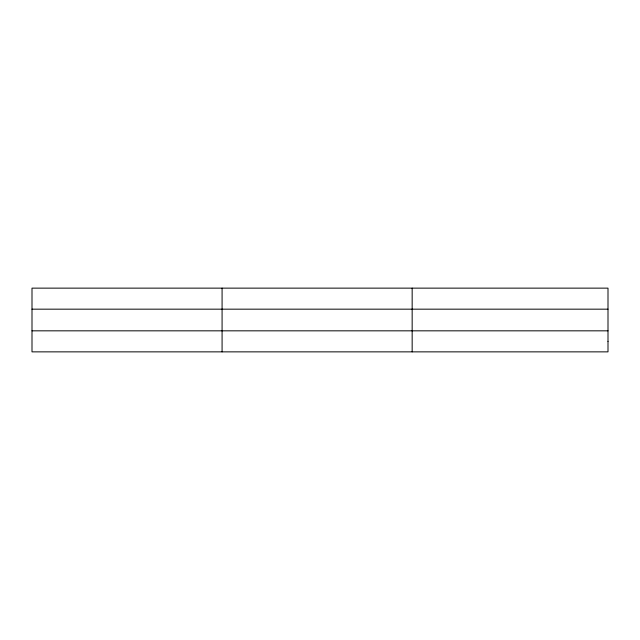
<?xml version="1.0" encoding="UTF-8"?>
<svg xmlns="http://www.w3.org/2000/svg" width="640" height="640" viewBox="0 0 640 640"><rect width="100%" height="100%" fill="white"/><g stroke="black" fill="none" stroke-linecap="round" stroke-linejoin="round"><path stroke-width="0.96" d="M222.08 288.136L222.08 351.864M412.16 288.136L412.16 351.864M32 309.168L608 309.168M32 330.832L608 330.832M608 341.352L608 351.864L32 351.864L32 288.136L608 288.136L608 341.352"/></g></svg>
